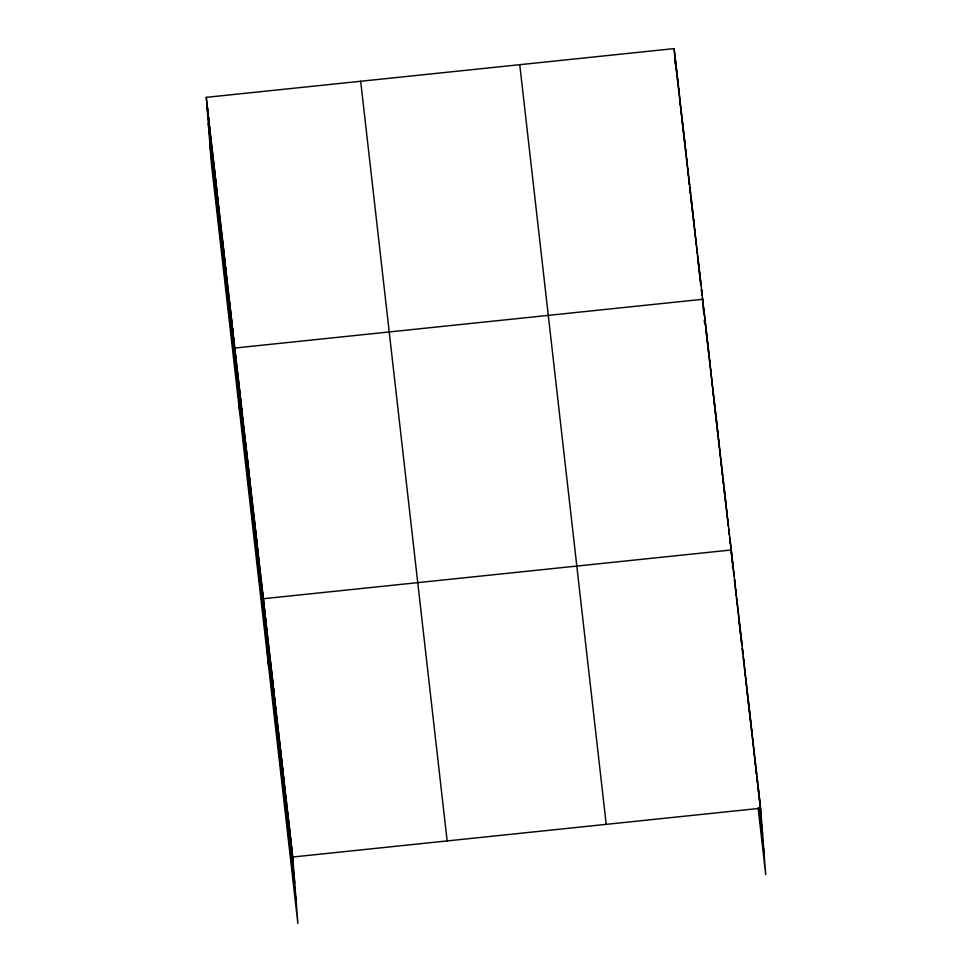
<?xml version="1.0" encoding="UTF-8"?>
<svg xmlns="http://www.w3.org/2000/svg" width="972" height="972" viewBox="0 0 972 972"><rect width="100%" height="100%" fill="white"/><g stroke="black" fill="none" stroke-linecap="round" stroke-linejoin="round"><path stroke-width="1.46" d="M206.283 97.346L292.754 857.012L297.857 923.4L211.398 163.733L206.283 97.346L674.143 48.6L760.602 808.267L765.717 874.654L758.124 807.951M292.754 857.012L760.602 808.267M674.604 54.675L676.889 74.735L676.427 68.66M677.059 76.168L677.873 83.325M678.687 90.493L677.569 78.683M679.659 99.083L678.711 88.707M679.987 101.951L683.583 133.468M683.741 134.901L689.452 185.032L688.978 178.957M689.61 186.466L690.424 193.635M690.594 195.068L696.292 245.199L695.831 239.124M696.462 246.633L697.276 253.801M697.434 255.235L700.861 285.318L700.387 279.231M701.347 289.607L702.003 295.342L701.529 289.267M702.331 298.21L703.145 305.366M703.303 306.8L704.117 313.968M715.866 417.11L716.68 424.266M716.838 425.7L722.548 475.843L722.074 469.755M722.706 477.276L723.52 484.433M723.69 485.866L728.247 525.974L727.785 519.899M728.575 528.841L729.231 534.576M729.559 537.431L730.203 543.166M733.131 568.827L730.069 539.958M733.447 571.67L733.933 575.922L733.471 569.847M734.419 580.187L736.193 595.8L735.731 589.725M736.363 597.221L737.165 604.317M737.979 611.412L736.861 599.651M738.939 619.917L737.991 609.59M739.267 622.76L741.855 645.469L741.381 639.394M742.171 648.3L742.815 653.986M743.143 656.817L743.957 663.912M744.115 665.334L746.703 688.042M747.018 690.885L749.764 715.003L749.303 708.928M749.922 716.425L750.736 723.52M750.894 724.942L756.544 774.611L756.082 768.536M756.714 776.033L757.516 783.128M757.674 784.55L761.076 814.342M759.691 808.704L762.607 834.255M758.853 807.926L764.186 854.753M519.753 64.687L606.212 824.353M360.685 81.259L447.144 840.926M206.757 103.421L293.216 863.087M208.287 123.323L294.747 882.989M209.867 143.832L296.326 903.498M759.472 798.34L759.946 804.415M758.342 788.401L758.816 794.476M757.212 778.463L757.589 783.335M754.952 758.597L755.414 764.672M753.822 748.671L754.284 754.746M752.692 738.732L753.154 744.807M751.563 728.793L752.024 734.868M750.433 718.867L750.797 723.727M748.173 698.99L748.634 705.077M747.031 689.063L747.504 695.138M745.901 679.124L746.375 685.199M744.771 669.198L745.245 675.273M743.641 659.259L743.92 662.904M742.511 649.32L742.887 654.18M740.251 629.455L740.725 635.53M739.121 619.516L739.595 625.604M734.601 579.786L735.063 585.861M732.341 559.921L732.803 565.996M732.062 561.038L731.211 549.982L263.351 598.728L268.454 665.115M732.438 566.008L732.633 568.499M728.927 529.922L729.304 534.794M726.643 509.875L727.105 515.95M725.501 499.839L725.963 505.926M724.359 489.815L724.833 495.89M723.217 479.791L723.593 484.651M720.932 459.732L721.406 465.807M719.79 449.708L720.264 455.783M718.648 439.684L719.122 445.759M717.506 429.648L717.98 435.723M716.376 419.625L716.741 424.485M715.234 409.601L715.696 415.676L703.813 309.315M714.092 399.565L714.554 405.64M712.95 389.541L713.412 395.616M711.808 379.517L712.269 385.592M710.666 369.482L711.127 375.557M709.524 359.458L709.985 365.533M708.381 349.434L708.843 355.509M707.239 339.398L707.713 345.473M706.097 329.374L706.571 335.449M704.955 319.351L705.429 325.426M703.048 304.151L702.671 299.291L234.823 348.037L239.926 414.424M703.242 306.617L703.813 314.078M704.287 320.298L704.481 322.777M699.257 269.208L699.719 275.283M698.115 259.184L698.576 265.259M696.973 249.148L697.252 252.805M694.688 229.1L695.15 235.175M693.546 219.065L694.008 225.152M692.404 209.041L692.866 215.116M691.262 199.017L691.724 205.092M690.12 188.981L690.497 193.853M687.836 168.934L688.31 175.009M686.694 158.91L687.168 164.985M685.552 148.874L686.025 154.949M684.409 138.85L684.883 144.925M683.267 128.826L683.644 133.686M682.137 118.791L682.599 124.866M680.995 108.767L681.457 114.842M679.853 98.743L680.315 104.818M675.285 58.624L675.747 64.699M674.143 48.6L674.799 57.166M675.09 60.896L675.382 64.626M291.624 847.074L292.086 853.161M290.482 837.147L290.956 843.222M289.352 827.208L289.826 833.283M288.222 817.282L288.696 823.357M287.092 807.343L287.566 813.418M285.962 797.404L286.436 803.492M284.832 787.478L285.306 793.553M283.703 777.539L284.176 783.614M282.573 767.601L283.046 773.688M281.443 757.674L281.904 763.749M280.313 747.735L280.774 753.81M279.183 737.809L279.644 743.884M278.053 727.87L278.514 733.945M276.923 717.931L277.385 724.019M275.793 708.005L276.255 714.08M274.663 698.066L275.125 704.141M273.533 688.127L273.995 694.215M272.403 678.201L272.865 684.276M271.261 668.262L271.735 674.337M270.131 658.336L270.605 664.411M269.001 648.397L269.475 654.472M267.871 638.458L268.345 644.545M266.741 628.532L267.215 634.607M265.611 618.593L266.085 624.668M264.481 608.654L264.955 614.741M262.209 588.704L262.683 594.779M261.067 578.668L261.541 584.743M259.925 568.644L260.399 574.719M258.783 558.621L259.257 564.696M257.641 548.585L258.115 554.66M256.499 538.561L256.973 544.636M255.369 528.537L255.83 534.612M254.227 518.501L254.688 524.576M253.085 508.478L253.546 514.553M251.942 498.454L252.404 504.529M250.8 488.418L251.262 494.493M249.658 478.394L250.12 484.469M248.516 468.37L248.978 474.445M247.374 458.334L247.836 464.422M246.232 448.311L246.706 454.386M245.09 438.287L245.564 444.362M243.948 428.251L244.422 434.338M242.806 418.227L243.279 424.302M241.664 408.204L242.137 414.279M240.521 398.168L240.995 404.255M239.379 388.144L239.853 394.219M238.249 378.12L238.711 384.195M237.107 368.084L237.569 374.171M235.965 358.06L236.427 364.136M233.681 338.001L234.143 344.088M232.539 327.977L233.001 334.052M231.397 317.953L231.858 324.028M230.255 307.93L230.716 314.005M229.113 297.894L229.586 303.969M227.97 287.87L228.444 293.945M226.828 277.846L227.302 283.921M225.686 267.81L226.16 273.885M224.544 257.787L225.018 263.862M223.402 247.763L223.876 253.838M222.26 237.727L222.734 243.802M221.13 227.703L221.592 233.778M219.988 217.679L220.45 223.754M218.846 207.644L219.308 213.719M217.704 197.62L218.165 203.695M216.562 187.596L217.023 193.671M215.42 177.56L215.881 183.647M214.277 167.536L214.739 173.611M213.135 157.513L213.597 163.588M211.993 147.477L212.467 153.564M210.851 137.453L211.325 143.528M209.709 127.429L210.183 133.504M208.567 117.393L209.041 123.48M207.425 107.37L207.899 113.445"/></g></svg>
